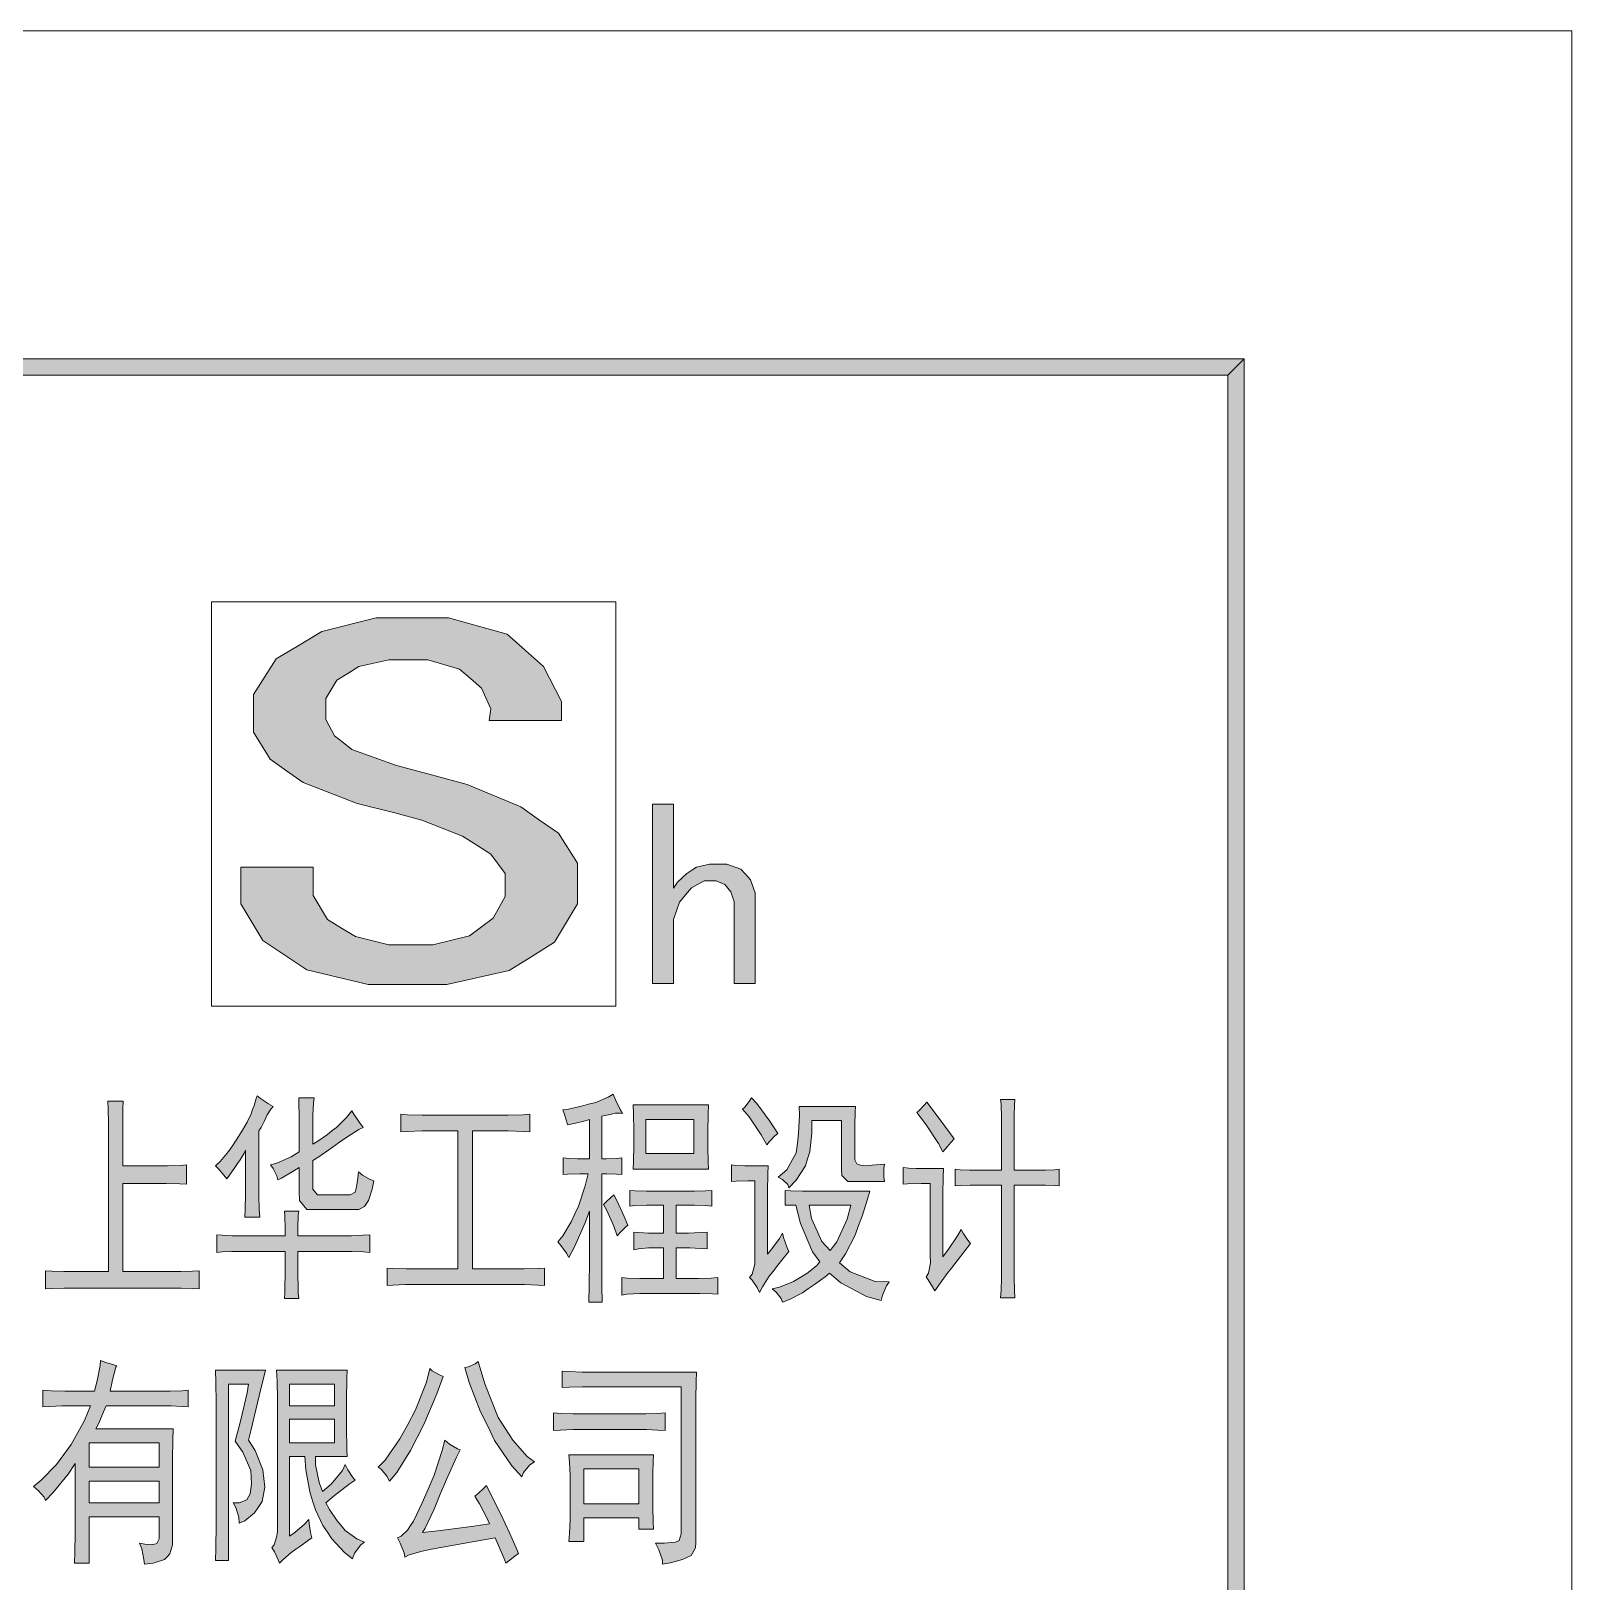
# Model space of a CAD drawing. Header units: millimetres. Extents: x 388 to 64525, y 87 to 607.
# Drawn here: x 64478.69 to 64524.56, y 561.09 to 607.22 of the extents above; entities that cross this region are included whole.
import ezdxf

# ---------------------------------------------------------------- set-up
doc = ezdxf.new("R2010")
doc.units = ezdxf.units.MM

msp = doc.modelspace()

# ---------------------------------------------------------------- hatches: boundary and pattern name
h = msp.add_hatch(color=0)
h.dxf.hatch_style = 2
h.paths.add_polyline_path([(64514.798, 597.464), (64514.314, 596.98), (64125.782, 596.98), (64125.302, 597.464)])
h = msp.add_hatch(color=0)
h.dxf.hatch_style = 2
h.paths.add_polyline_path([(64514.798, 319.942), (64514.314, 320.426), (64514.314, 596.98), (64514.798, 597.464)])
h = msp.add_hatch(color=0)
h.dxf.hatch_style = 2
h.paths.add_polyline_path([(64494.956, 581.96), (64494.956, 581.24), (64494.275, 580.104), (64493.598, 579.681), (64492.921, 579.262), (64491.072, 578.839), (64489.9, 578.839), (64488.732, 578.839), (64486.908, 579.276), (64486.253, 579.714), (64485.597, 580.151), (64484.941, 581.24), (64484.941, 581.896), (64484.941, 582.333), (64487.095, 582.333), (64487.095, 581.96), (64487.095, 581.491), (64487.514, 580.774), (64487.937, 580.523), (64488.356, 580.273), (64489.341, 580.025), (64489.9, 580.025), (64490.649, 580.025), (64491.749, 580.29), (64492.1, 580.556), (64492.451, 580.821), (64492.802, 581.459), (64492.802, 581.835), (64492.802, 582.146), (64492.379, 582.723), (64491.96, 582.988), (64491.537, 583.254), (64490.323, 583.737), (64489.527, 583.956), (64488.402, 584.235), (64486.79, 584.859), (64486.299, 585.203), (64485.808, 585.547), (64485.317, 586.356), (64485.317, 586.826), (64485.317, 587.478), (64485.995, 588.538), (64486.672, 588.947), (64487.353, 589.352), (64488.965, 589.757), (64489.9, 589.757), (64491.118, 589.757), (64492.87, 589.273), (64493.411, 588.789), (64493.949, 588.306), (64494.486, 587.263), (64494.486, 586.7), (64492.333, 586.7), (64492.379, 587.044), (64492.1, 587.668), (64491.774, 587.947), (64491.444, 588.227), (64490.509, 588.51), (64489.9, 588.51), (64489.341, 588.51), (64488.449, 588.306), (64488.123, 588.105), (64487.797, 587.901), (64487.467, 587.356), (64487.467, 587.012), (64487.467, 586.733), (64487.725, 586.249), (64487.983, 586.045), (64488.241, 585.84), (64489.574, 585.36), (64490.649, 585.077), (64491.677, 584.798), (64493.268, 584.128), (64493.831, 583.737), (64494.393, 583.347), (64494.956, 582.458)])
h = msp.add_hatch(color=0)
h.dxf.hatch_style = 2
h.paths.add_polyline_path([(64500.248, 578.875), (64499.621, 578.875), (64499.621, 581.118), (64499.621, 581.308), (64499.527, 581.602), (64499.434, 581.713), (64499.341, 581.82), (64499.09, 581.931), (64498.936, 581.931), (64498.732, 581.931), (64498.352, 581.72), (64498.173, 581.509), (64497.994, 581.297), (64497.815, 580.778), (64497.815, 580.466), (64497.815, 578.875), (64497.188, 578.875), (64497.188, 584.207), (64497.815, 584.207), (64497.815, 581.713), (64497.937, 581.885), (64498.213, 582.15), (64498.359, 582.243), (64498.506, 582.336), (64498.89, 582.429), (64499.123, 582.429), (64499.402, 582.429), (64499.825, 582.272), (64499.965, 582.118), (64500.104, 581.96), (64500.248, 581.573), (64500.248, 581.337)])
h = msp.add_hatch(color=0)
h.dxf.hatch_style = 2
h.paths.add_polyline_path([(64481.441, 575.367), (64481.43, 575.149), (64481.423, 574.733), (64481.423, 574.536), (64481.423, 573.447), (64482.562, 573.447), (64482.759, 573.447), (64483.139, 573.458), (64483.322, 573.472), (64483.322, 572.899), (64483.121, 572.913), (64482.72, 572.924), (64482.523, 572.924), (64481.423, 572.924), (64481.423, 570.301), (64482.999, 570.301), (64483.15, 570.301), (64483.501, 570.312), (64483.702, 570.326), (64483.702, 569.782), (64483.512, 569.792), (64483.161, 569.807), (64482.999, 569.807), (64479.843, 569.807), (64479.681, 569.807), (64479.323, 569.792), (64479.123, 569.782), (64479.123, 570.326), (64479.312, 570.312), (64479.671, 570.301), (64479.843, 570.301), (64481, 570.301), (64481, 574.511), (64481, 574.705), (64480.993, 575.135), (64480.982, 575.367)])
h = msp.add_hatch(color=0)
h.dxf.hatch_style = 2
h.paths.add_polyline_path([(64485.901, 575.213), (64485.83, 575.135), (64485.719, 574.966), (64485.679, 574.877), (64485.64, 574.783), (64485.54, 574.59), (64485.479, 574.486), (64485.479, 572.795), (64485.479, 572.587), (64485.489, 572.146), (64485.5, 571.914), (64485.06, 571.914), (64485.07, 572.157), (64485.081, 572.601), (64485.081, 572.795), (64485.081, 573.913), (64485.042, 573.823), (64484.92, 573.623), (64484.841, 573.512), (64484.762, 573.4), (64484.601, 573.171), (64484.522, 573.056), (64484.429, 573.171), (64484.261, 573.368), (64484.182, 573.447), (64484.321, 573.576), (64484.576, 573.873), (64484.69, 574.042), (64484.805, 574.214), (64484.991, 574.504), (64485.06, 574.629), (64485.131, 574.751), (64485.246, 574.998), (64485.289, 575.12), (64485.335, 575.246), (64485.4, 575.446), (64485.421, 575.525), (64485.522, 575.446), (64485.762, 575.292)])
h = msp.add_hatch(color=0)
h.dxf.hatch_style = 2
h.paths.add_polyline_path([(64487.12, 575.471), (64487.098, 575.317), (64487.08, 574.941), (64487.08, 574.719), (64487.08, 574.096), (64487.231, 574.185), (64487.514, 574.382), (64487.65, 574.486), (64487.786, 574.59), (64488.08, 574.887), (64488.241, 575.084), (64488.298, 574.981), (64488.47, 574.733), (64488.578, 574.59), (64488.449, 574.525), (64488.098, 574.303), (64487.879, 574.146), (64487.661, 573.992), (64487.259, 573.719), (64487.08, 573.601), (64487.08, 572.924), (64487.08, 572.756), (64487.22, 572.587), (64487.36, 572.587), (64488.058, 572.587), (64488.191, 572.587), (64488.338, 572.666), (64488.359, 572.745), (64488.381, 572.82), (64488.42, 573.082), (64488.438, 573.264), (64488.56, 573.171), (64488.789, 573.042), (64488.9, 573.003), (64488.85, 572.756), (64488.739, 572.419), (64488.678, 572.329), (64488.621, 572.236), (64488.449, 572.146), (64488.338, 572.146), (64487.12, 572.146), (64486.908, 572.146), (64486.69, 572.419), (64486.679, 572.691), (64486.679, 573.393), (64486.471, 573.264), (64486.149, 573.082), (64486.041, 573.028), (64486.009, 573.146), (64485.901, 573.368), (64485.819, 573.472), (64486.009, 573.522), (64486.439, 573.719), (64486.679, 573.863), (64486.679, 574.669), (64486.679, 574.912), (64486.668, 575.317), (64486.661, 575.471)])
h = msp.add_hatch(color=0)
h.dxf.hatch_style = 2
h.paths.add_polyline_path([(64494.519, 575.11), (64494.687, 575.135), (64495.074, 575.221), (64495.289, 575.278), (64495.504, 575.335), (64495.869, 575.486), (64496.016, 575.575), (64496.088, 575.407), (64496.228, 575.12), (64496.299, 575.006), (64496.228, 575.016), (64496.084, 575.013), (64496.009, 574.991), (64495.934, 574.973), (64495.769, 574.941), (64495.679, 574.927), (64495.679, 573.655), (64495.819, 573.655), (64496.117, 573.666), (64496.278, 573.68), (64496.278, 573.185), (64496.117, 573.2), (64495.819, 573.211), (64495.679, 573.211), (64495.679, 570.925), (64495.679, 570.638), (64495.687, 569.871), (64495.697, 569.391), (64495.296, 569.391), (64495.307, 569.871), (64495.318, 570.624), (64495.318, 570.9), (64495.318, 572.093), (64495.178, 571.731), (64494.866, 571.039), (64494.698, 570.717), (64494.63, 570.846), (64494.468, 571.079), (64494.379, 571.183), (64494.519, 571.365), (64494.769, 571.781), (64494.877, 572.017), (64494.988, 572.25), (64495.189, 572.849), (64495.278, 573.211), (64495.027, 573.211), (64494.658, 573.2), (64494.536, 573.185), (64494.536, 573.68), (64494.708, 573.666), (64494.959, 573.655), (64495.038, 573.655), (64495.318, 573.655), (64495.318, 574.823), (64495.189, 574.783), (64494.859, 574.705), (64494.658, 574.669), (64494.63, 574.783), (64494.558, 575.006)])
h = msp.add_hatch(color=0)
h.dxf.hatch_style = 2
h.paths.add_polyline_path([(64500.137, 575.471), (64500.298, 575.303), (64500.685, 574.773), (64500.918, 574.407), (64500.835, 574.343), (64500.678, 574.174), (64500.595, 574.07), (64500.427, 574.368), (64500.065, 574.902), (64499.875, 575.135), (64499.936, 575.188), (64500.065, 575.357)])
h = msp.add_hatch(color=0)
h.dxf.hatch_style = 2
h.paths.add_polyline_path([(64505.353, 575.342), (64505.486, 575.174), (64505.894, 574.629), (64506.174, 574.25), (64506.084, 574.146), (64505.916, 573.952), (64505.833, 573.863), (64505.704, 574.11), (64505.314, 574.694), (64505.056, 575.031), (64505.124, 575.095), (64505.275, 575.253)])
h = msp.add_hatch(color=0)
h.dxf.hatch_style = 2
h.paths.add_polyline_path([(64507.575, 573.314), (64507.575, 574.615), (64507.575, 574.877), (64507.564, 575.278), (64507.553, 575.421), (64507.976, 575.421), (64507.965, 575.253), (64507.955, 574.952), (64507.955, 574.823), (64507.955, 573.314), (64508.775, 573.314), (64508.893, 573.314), (64509.155, 573.329), (64509.295, 573.343), (64509.295, 572.849), (64509.144, 572.859), (64508.893, 572.874), (64508.793, 572.874), (64507.955, 572.874), (64507.955, 570.273), (64507.955, 570.118), (64507.965, 569.742), (64507.976, 569.52), (64507.553, 569.52), (64507.564, 569.742), (64507.575, 570.104), (64507.575, 570.247), (64507.575, 572.874), (64506.794, 572.874), (64506.643, 572.874), (64506.346, 572.859), (64506.195, 572.849), (64506.195, 573.343), (64506.346, 573.329), (64506.625, 573.314), (64506.754, 573.314)])
h = msp.add_hatch(color=0)
h.dxf.hatch_style = 2
h.paths.add_polyline_path([(64492.659, 574.952), (64492.899, 574.952), (64493.34, 574.966), (64493.537, 574.981), (64493.537, 574.457), (64493.34, 574.472), (64492.899, 574.486), (64492.659, 574.486), (64491.838, 574.486), (64491.838, 570.376), (64493.139, 570.376), (64493.368, 570.376), (64493.788, 570.391), (64493.977, 570.405), (64493.977, 569.886), (64493.788, 569.896), (64493.379, 569.911), (64493.157, 569.911), (64490.058, 569.911), (64489.839, 569.911), (64489.459, 569.896), (64489.298, 569.886), (64489.298, 570.405), (64489.47, 570.391), (64489.861, 570.376), (64490.079, 570.376), (64491.398, 570.376), (64491.398, 574.486), (64490.599, 574.486), (64490.337, 574.486), (64489.889, 574.472), (64489.699, 574.457), (64489.699, 574.981), (64489.889, 574.966), (64490.337, 574.952), (64490.599, 574.952)])
h = msp.add_hatch(color=0)
h.paths.add_polyline_path([(64498.857, 575.264), (64498.847, 574.981), (64498.836, 574.457), (64498.836, 574.225), (64498.836, 574.006), (64498.847, 573.562), (64498.857, 573.343), (64496.618, 573.343), (64496.629, 573.587), (64496.636, 574.056), (64496.636, 574.278), (64496.636, 574.497), (64496.629, 574.991), (64496.618, 575.264)])
h.paths.add_polyline_path([(64498.417, 573.809), (64498.417, 574.823), (64496.998, 574.823), (64496.998, 573.809)])
h = msp.add_hatch(color=0)
h.dxf.hatch_style = 2
h.paths.add_polyline_path([(64503.175, 572.978), (64503.007, 572.978), (64502.827, 573.16), (64502.817, 573.343), (64502.817, 574.798), (64501.935, 574.798), (64501.935, 574.432), (64501.871, 573.863), (64501.806, 573.655), (64501.742, 573.447), (64501.466, 573.017), (64501.254, 572.795), (64501.215, 572.888), (64501.057, 573.042), (64500.936, 573.107), (64501.186, 573.329), (64501.469, 573.834), (64501.505, 574.121), (64501.541, 574.407), (64501.566, 574.952), (64501.555, 575.213), (64503.236, 575.213), (64503.225, 575.056), (64503.214, 574.669), (64503.214, 574.432), (64503.214, 573.73), (64503.214, 573.626), (64503.272, 573.504), (64503.325, 573.483), (64503.379, 573.465), (64503.537, 573.451), (64503.637, 573.458), (64503.734, 573.465), (64503.967, 573.483), (64504.096, 573.497), (64504.074, 573.368), (64504.074, 573.107), (64504.096, 572.978)])
h = msp.add_hatch(color=0)
h.dxf.hatch_style = 2
h.paths.add_polyline_path([(64500.635, 573.447), (64500.627, 573.211), (64500.617, 572.691), (64500.617, 572.404), (64500.617, 570.821), (64500.746, 570.975), (64500.968, 571.286), (64501.057, 571.444), (64501.086, 571.315), (64501.186, 571.039), (64501.254, 570.9), (64501.125, 570.742), (64500.885, 570.445), (64500.778, 570.301), (64500.667, 570.158), (64500.466, 569.846), (64500.377, 569.678), (64500.305, 569.821), (64500.158, 570.04), (64500.076, 570.118), (64500.158, 570.222), (64500.237, 570.52), (64500.237, 570.717), (64500.237, 573.003), (64500.026, 573.003), (64499.678, 572.992), (64499.538, 572.978), (64499.538, 573.472), (64499.667, 573.458), (64499.936, 573.447), (64500.076, 573.447)])
h = msp.add_hatch(color=0)
h.dxf.hatch_style = 2
h.paths.add_polyline_path([(64505.855, 573.368), (64505.844, 573.121), (64505.833, 572.601), (64505.833, 572.329), (64505.833, 570.742), (64506.005, 570.964), (64506.274, 571.365), (64506.375, 571.548), (64506.435, 571.444), (64506.575, 571.236), (64506.654, 571.132), (64506.095, 570.405), (64505.966, 570.237), (64505.715, 569.896), (64505.593, 569.728), (64505.525, 569.846), (64505.396, 570.054), (64505.335, 570.144), (64505.404, 570.247), (64505.464, 570.559), (64505.454, 570.767), (64505.454, 572.924), (64505.185, 572.924), (64504.784, 572.913), (64504.655, 572.899), (64504.655, 573.393), (64504.816, 573.379), (64505.034, 573.368), (64505.095, 573.368)])
h = msp.add_hatch(color=0)
h.dxf.hatch_style = 2
h.paths.add_polyline_path([(64496.038, 572.587), (64496.138, 572.394), (64496.346, 571.939), (64496.457, 571.677), (64496.396, 571.627), (64496.238, 571.469), (64496.138, 571.365), (64496.038, 571.652), (64495.837, 572.121), (64495.737, 572.3), (64495.798, 572.365), (64495.948, 572.508)])
h = msp.add_hatch(color=0)
h.dxf.hatch_style = 2
h.paths.add_polyline_path([(64498.277, 572.691), (64498.438, 572.691), (64498.775, 572.705), (64498.958, 572.716), (64498.958, 572.25), (64498.775, 572.261), (64498.438, 572.275), (64498.277, 572.275), (64497.897, 572.275), (64497.897, 571.444), (64498.116, 571.444), (64498.266, 571.444), (64498.617, 571.458), (64498.818, 571.469), (64498.818, 570.975), (64498.617, 570.989), (64498.299, 571.003), (64498.177, 571.003), (64497.897, 571.003), (64497.897, 570.093), (64498.377, 570.093), (64498.556, 570.093), (64498.936, 570.104), (64499.137, 570.118), (64499.137, 569.624), (64498.976, 569.638), (64498.596, 569.649), (64498.377, 569.649), (64497.037, 569.649), (64496.819, 569.649), (64496.439, 569.624), (64496.278, 569.599), (64496.278, 570.118), (64496.439, 570.104), (64496.819, 570.093), (64497.037, 570.093), (64497.517, 570.093), (64497.517, 571.003), (64497.238, 571.003), (64497.077, 571.003), (64496.776, 570.975), (64496.636, 570.95), (64496.636, 571.469), (64496.776, 571.458), (64497.077, 571.444), (64497.238, 571.444), (64497.517, 571.444), (64497.517, 572.275), (64497.199, 572.275), (64497.016, 572.275), (64496.679, 572.261), (64496.518, 572.25), (64496.518, 572.716), (64496.679, 572.705), (64497.016, 572.691), (64497.199, 572.691)])
h = msp.add_hatch(color=0)
h.paths.add_polyline_path([(64501.136, 572.716), (64501.297, 572.705), (64501.656, 572.691), (64501.856, 572.691), (64503.655, 572.691), (64503.594, 572.458), (64503.429, 571.946), (64503.325, 571.666), (64503.222, 571.387), (64502.935, 570.831), (64502.756, 570.559), (64503.075, 570.287), (64503.816, 570), (64504.235, 569.989), (64504.157, 569.871), (64504.035, 569.599), (64503.995, 569.441), (64503.565, 569.56), (64502.795, 569.961), (64502.455, 570.247), (64502.326, 570.144), (64502.018, 569.918), (64501.835, 569.792), (64501.656, 569.671), (64501.265, 569.47), (64501.057, 569.391), (64501.018, 569.495), (64500.868, 569.688), (64500.756, 569.782), (64500.975, 569.832), (64501.391, 570), (64501.588, 570.118), (64501.781, 570.237), (64502.075, 570.47), (64502.175, 570.588), (64501.957, 570.885), (64501.595, 571.731), (64501.455, 572.275), (64501.136, 572.275)])
h.paths.add_polyline_path([(64502.476, 570.925), (64502.677, 571.183), (64502.985, 571.86), (64503.096, 572.275), (64501.856, 572.275), (64501.924, 571.874), (64502.236, 571.197)])
h = msp.add_hatch(color=0)
h.dxf.hatch_style = 2
h.paths.add_polyline_path([(64486.26, 571.365), (64486.26, 571.587), (64486.249, 571.949), (64486.238, 572.093), (64486.661, 572.093), (64486.65, 571.978), (64486.64, 571.613), (64486.64, 571.365), (64488.08, 571.365), (64488.23, 571.365), (64488.578, 571.38), (64488.779, 571.39), (64488.779, 570.871), (64488.589, 570.885), (64488.248, 570.9), (64488.098, 570.9), (64486.64, 570.9), (64486.64, 570.366), (64486.65, 569.663), (64486.661, 569.495), (64486.238, 569.495), (64486.249, 569.678), (64486.26, 570.376), (64486.26, 570.9), (64484.802, 570.9), (64484.669, 570.9), (64484.382, 570.885), (64484.221, 570.871), (64484.221, 571.39), (64484.382, 571.38), (64484.68, 571.365), (64484.819, 571.365)])
h = msp.add_hatch(color=0)
h.paths.add_polyline_path([(64478.768, 563.906), (64478.997, 564.088), (64479.449, 564.561), (64479.667, 564.855), (64479.889, 565.149), (64480.287, 565.869), (64480.47, 566.299), (64479.75, 566.299), (64479.61, 566.299), (64479.259, 566.285), (64479.047, 566.27), (64479.047, 566.765), (64479.309, 566.754), (64479.699, 566.74), (64479.828, 566.74), (64480.588, 566.74), (64480.667, 567.051), (64480.756, 567.506), (64480.767, 567.65), (64480.918, 567.596), (64481.158, 567.521), (64481.247, 567.492), (64481.219, 567.453), (64481.118, 567.077), (64481.047, 566.74), (64482.666, 566.74), (64482.838, 566.74), (64483.189, 566.754), (64483.368, 566.765), (64483.368, 566.27), (64483.189, 566.285), (64482.867, 566.299), (64482.727, 566.299), (64480.928, 566.299), (64480.857, 566.127), (64480.71, 565.79), (64480.627, 565.622), (64482.928, 565.622), (64482.917, 565.296), (64482.906, 564.712), (64482.906, 564.45), (64482.906, 562.347), (64482.906, 562.164), (64482.827, 561.899), (64482.748, 561.813), (64482.666, 561.731), (64482.329, 561.62), (64482.068, 561.591), (64482.057, 561.734), (64481.989, 562.046), (64481.928, 562.218), (64482.078, 562.189), (64482.297, 562.179), (64482.369, 562.189), (64482.437, 562.204), (64482.508, 562.347), (64482.508, 562.476), (64482.508, 562.996), (64480.427, 562.996), (64480.427, 561.62), (64479.99, 561.62), (64479.997, 561.942), (64480.008, 562.501), (64480.008, 562.738), (64480.008, 564.583), (64479.8, 564.271), (64479.359, 563.723), (64479.13, 563.49), (64479.09, 563.58), (64478.908, 563.787)])
h.paths.add_polyline_path([(64482.508, 564.479), (64482.508, 565.206), (64480.427, 565.206), (64480.427, 564.479)])
h.paths.add_polyline_path([(64482.508, 563.411), (64482.508, 564.063), (64480.427, 564.063), (64480.427, 563.411)])
h = msp.add_hatch(color=0)
h.dxf.hatch_style = 2
h.paths.add_polyline_path([(64492.007, 567.625), (64492.197, 566.962), (64492.602, 565.959), (64492.817, 565.622), (64493.032, 565.285), (64493.465, 564.791), (64493.684, 564.633), (64493.544, 564.543), (64493.354, 564.321), (64493.304, 564.192), (64493.006, 564.518), (64492.494, 565.271), (64492.286, 565.701), (64492.075, 566.127), (64491.735, 566.998), (64491.606, 567.442), (64491.717, 567.467), (64491.914, 567.557)])
h = msp.add_hatch(color=0)
h.dxf.hatch_style = 2
h.paths.add_polyline_path([(64485.669, 567.363), (64485.486, 566.596), (64485.239, 565.557), (64485.167, 565.285), (64485.368, 564.973), (64485.597, 564.4), (64485.626, 564.139), (64485.658, 563.881), (64485.572, 563.451), (64485.457, 563.282), (64485.343, 563.114), (64485.056, 562.881), (64484.888, 562.813), (64484.877, 562.985), (64484.787, 563.282), (64484.708, 563.411), (64484.888, 563.411), (64485.117, 563.504), (64485.167, 563.594), (64485.217, 563.683), (64485.257, 563.977), (64485.246, 564.178), (64485.239, 564.382), (64484.999, 564.92), (64484.766, 565.256), (64484.927, 565.844), (64485.128, 566.686), (64485.167, 566.948), (64484.569, 566.948), (64484.569, 561.695), (64484.189, 561.695), (64484.196, 562.06), (64484.207, 562.777), (64484.207, 563.125), (64484.207, 566.166), (64484.207, 566.403), (64484.196, 566.998), (64484.189, 567.363)])
h = msp.add_hatch(color=0)
h.paths.add_polyline_path([(64488.105, 567.363), (64488.098, 567.13), (64488.087, 566.478), (64488.087, 566.063), (64488.087, 565.661), (64488.098, 565.023), (64488.105, 564.791), (64487.166, 564.791), (64487.166, 564.543), (64487.267, 564.024), (64487.367, 563.752), (64487.625, 563.97), (64487.965, 564.375), (64488.048, 564.554), (64488.127, 564.4), (64488.277, 564.167), (64488.345, 564.088), (64488.166, 563.97), (64487.725, 563.633), (64487.467, 563.411), (64487.575, 563.218), (64487.808, 562.881), (64487.926, 562.738), (64488.048, 562.594), (64488.395, 562.347), (64488.625, 562.243), (64488.506, 562.164), (64488.327, 561.917), (64488.266, 561.749), (64488.026, 561.942), (64487.65, 562.34), (64487.517, 562.541), (64487.381, 562.741), (64487.163, 563.211), (64487.077, 563.476), (64486.991, 563.744), (64486.876, 564.4), (64486.847, 564.791), (64486.385, 564.791), (64486.385, 562.426), (64486.546, 562.53), (64486.837, 562.777), (64486.966, 562.917), (64486.976, 562.802), (64487.016, 562.53), (64487.048, 562.372), (64486.955, 562.308), (64486.722, 562.139), (64486.575, 562.035), (64486.432, 561.931), (64486.188, 561.724), (64486.088, 561.62), (64486.048, 561.724), (64485.937, 561.956), (64485.866, 562.085), (64485.927, 562.164), (64486.005, 562.397), (64486.027, 562.555), (64486.027, 566.22), (64486.027, 566.478), (64486.016, 567.051), (64486.005, 567.363)])
h.paths.add_polyline_path([(64487.725, 565.206), (64487.725, 565.908), (64486.385, 565.908), (64486.385, 565.206)])
h.paths.add_polyline_path([(64487.725, 566.299), (64487.725, 566.948), (64486.385, 566.948), (64486.385, 566.299)])
h = msp.add_hatch(color=0)
h.dxf.hatch_style = 2
h.paths.add_polyline_path([(64490.964, 567.18), (64490.774, 566.661), (64490.387, 565.751), (64490.187, 565.36), (64489.986, 564.973), (64489.578, 564.321), (64489.366, 564.063), (64489.287, 564.207), (64489.115, 564.414), (64489.026, 564.479), (64489.237, 564.687), (64489.674, 565.321), (64489.907, 565.751), (64490.137, 566.181), (64490.466, 567.012), (64490.567, 567.413), (64490.635, 567.349), (64490.835, 567.234)])
h = msp.add_hatch(color=0)
h.dxf.hatch_style = 2
h.paths.add_polyline_path([(64498.503, 567.309), (64498.492, 567.026), (64498.485, 566.518), (64498.485, 566.299), (64498.485, 562.243), (64498.474, 562.075), (64498.338, 561.845), (64498.213, 561.788), (64498.087, 561.731), (64497.725, 561.63), (64497.485, 561.591), (64497.485, 561.709), (64497.385, 562.021), (64497.285, 562.218), (64497.543, 562.218), (64497.865, 562.243), (64497.922, 562.268), (64497.983, 562.293), (64498.044, 562.49), (64498.044, 562.659), (64498.044, 566.869), (64495.285, 566.869), (64495.106, 566.869), (64494.716, 566.858), (64494.504, 566.844), (64494.504, 567.338), (64494.716, 567.324), (64495.095, 567.309), (64495.264, 567.309)])
h = msp.add_hatch(color=0)
h.dxf.hatch_style = 2
h.paths.add_polyline_path([(64496.865, 566.063), (64496.994, 566.063), (64497.345, 566.077), (64497.564, 566.091), (64497.564, 565.568), (64497.353, 565.582), (64497.012, 565.597), (64496.883, 565.597), (64495.024, 565.597), (64494.834, 565.597), (64494.443, 565.582), (64494.246, 565.568), (64494.246, 566.091), (64494.443, 566.077), (64494.834, 566.063), (64495.024, 566.063)])
h = msp.add_hatch(color=0)
h.dxf.hatch_style = 2
h.paths.add_polyline_path([(64492.344, 562.788), (64492.265, 562.97), (64492.046, 563.386), (64491.907, 563.619), (64492.007, 563.698), (64492.175, 563.855), (64492.247, 563.931), (64492.394, 563.648), (64492.673, 563.082), (64492.806, 562.802), (64492.935, 562.523), (64493.135, 562.075), (64493.204, 561.903), (64493.096, 561.827), (64492.906, 561.684), (64492.824, 561.62), (64492.766, 561.774), (64492.605, 562.15), (64492.505, 562.372), (64491.835, 562.254), (64490.889, 562.085), (64490.617, 562.035), (64490.341, 561.982), (64489.947, 561.867), (64489.825, 561.799), (64489.796, 561.931), (64489.685, 562.218), (64489.606, 562.372), (64489.707, 562.426), (64489.896, 562.605), (64489.986, 562.738), (64490.076, 562.867), (64490.341, 563.411), (64490.516, 563.827), (64490.692, 564.242), (64490.936, 564.973), (64491.007, 565.285), (64491.154, 565.167), (64491.387, 565.023), (64491.466, 564.998), (64491.355, 564.776), (64491.061, 564.113), (64490.875, 563.673), (64490.692, 563.228), (64490.427, 562.659), (64490.344, 562.53), (64490.807, 562.58), (64491.806, 562.709)])
h = msp.add_hatch(color=0)
h.paths.add_polyline_path([(64497.224, 564.841), (64497.213, 564.662), (64497.202, 564.271), (64497.202, 564.063), (64497.202, 563.49), (64497.202, 563.282), (64497.213, 562.852), (64497.224, 562.634), (64496.783, 562.634), (64496.783, 562.97), (64495.146, 562.97), (64495.146, 562.268), (64494.705, 562.268), (64494.723, 562.501), (64494.744, 562.917), (64494.744, 563.099), (64494.744, 564.063), (64494.744, 564.232), (64494.723, 564.622), (64494.705, 564.841)])
h.paths.add_polyline_path([(64496.783, 563.386), (64496.783, 564.425), (64495.146, 564.425), (64495.146, 563.386)])

# ---------------------------------------------------------------- linework, layer by layer
at = {"color": 0, "lineweight": 0}
for points in [[(64103.998, 310.182), (64103.998, 607.224), (64524.558, 607.224), (64524.558, 310.182)], [(64514.798, 597.464), (64514.314, 596.98), (64125.782, 596.98), (64125.302, 597.464)], [(64514.798, 319.942), (64514.314, 320.426), (64514.314, 596.98), (64514.798, 597.464)], [(64484.067, 590.233), (64496.099, 590.233), (64496.099, 578.202), (64484.067, 578.202)], [(64494.956, 581.96), (64494.956, 581.24), (64494.275, 580.104), (64493.598, 579.681), (64492.921, 579.262), (64491.072, 578.839), (64489.9, 578.839), (64488.732, 578.839), (64486.908, 579.276), (64486.253, 579.714), (64485.597, 580.151), (64484.941, 581.24), (64484.941, 581.896), (64484.941, 582.333), (64487.095, 582.333), (64487.095, 581.96), (64487.095, 581.491), (64487.514, 580.774), (64487.937, 580.523), (64488.356, 580.273), (64489.341, 580.025), (64489.9, 580.025), (64490.649, 580.025), (64491.749, 580.29), (64492.1, 580.556), (64492.451, 580.821), (64492.802, 581.459), (64492.802, 581.835), (64492.802, 582.146), (64492.379, 582.723), (64491.96, 582.988), (64491.537, 583.254), (64490.323, 583.737), (64489.527, 583.956), (64488.402, 584.235), (64486.79, 584.859), (64486.299, 585.203), (64485.808, 585.547), (64485.317, 586.356), (64485.317, 586.826), (64485.317, 587.478), (64485.995, 588.538), (64486.672, 588.947), (64487.353, 589.352), (64488.965, 589.757), (64489.9, 589.757), (64491.118, 589.757), (64492.87, 589.273), (64493.411, 588.789), (64493.949, 588.306), (64494.486, 587.263), (64494.486, 586.7), (64492.333, 586.7), (64492.379, 587.044), (64492.1, 587.668), (64491.774, 587.947), (64491.444, 588.227), (64490.509, 588.51), (64489.9, 588.51), (64489.341, 588.51), (64488.449, 588.306), (64488.123, 588.105), (64487.797, 587.901), (64487.467, 587.356), (64487.467, 587.012), (64487.467, 586.733), (64487.725, 586.249), (64487.983, 586.045), (64488.241, 585.84), (64489.574, 585.36), (64490.649, 585.077), (64491.677, 584.798), (64493.268, 584.128), (64493.831, 583.737), (64494.393, 583.347), (64494.956, 582.458)], [(64500.248, 578.875), (64499.621, 578.875), (64499.621, 581.118), (64499.621, 581.308), (64499.527, 581.602), (64499.434, 581.713), (64499.341, 581.82), (64499.09, 581.931), (64498.936, 581.931), (64498.732, 581.931), (64498.352, 581.72), (64498.173, 581.509), (64497.994, 581.297), (64497.815, 580.778), (64497.815, 580.466), (64497.815, 578.875), (64497.188, 578.875), (64497.188, 584.207), (64497.815, 584.207), (64497.815, 581.713), (64497.937, 581.885), (64498.213, 582.15), (64498.359, 582.243), (64498.506, 582.336), (64498.89, 582.429), (64499.123, 582.429), (64499.402, 582.429), (64499.825, 582.272), (64499.965, 582.118), (64500.104, 581.96), (64500.248, 581.573), (64500.248, 581.337)], [(64481.441, 575.367), (64481.43, 575.149), (64481.423, 574.733), (64481.423, 574.536), (64481.423, 573.447), (64482.562, 573.447), (64482.759, 573.447), (64483.139, 573.458), (64483.322, 573.472), (64483.322, 572.899), (64483.121, 572.913), (64482.72, 572.924), (64482.523, 572.924), (64481.423, 572.924), (64481.423, 570.301), (64482.999, 570.301), (64483.15, 570.301), (64483.501, 570.312), (64483.702, 570.326), (64483.702, 569.782), (64483.512, 569.792), (64483.161, 569.807), (64482.999, 569.807), (64479.843, 569.807), (64479.681, 569.807), (64479.323, 569.792), (64479.123, 569.782), (64479.123, 570.326), (64479.312, 570.312), (64479.671, 570.301), (64479.843, 570.301), (64481, 570.301), (64481, 574.511), (64481, 574.705), (64480.993, 575.135), (64480.982, 575.367)], [(64485.901, 575.213), (64485.83, 575.135), (64485.719, 574.966), (64485.679, 574.877), (64485.64, 574.783), (64485.54, 574.59), (64485.479, 574.486), (64485.479, 572.795), (64485.479, 572.587), (64485.489, 572.146), (64485.5, 571.914), (64485.06, 571.914), (64485.07, 572.157), (64485.081, 572.601), (64485.081, 572.795), (64485.081, 573.913), (64485.042, 573.823), (64484.92, 573.623), (64484.841, 573.512), (64484.762, 573.4), (64484.601, 573.171), (64484.522, 573.056), (64484.429, 573.171), (64484.261, 573.368), (64484.182, 573.447), (64484.321, 573.576), (64484.576, 573.873), (64484.69, 574.042), (64484.805, 574.214), (64484.991, 574.504), (64485.06, 574.629), (64485.131, 574.751), (64485.246, 574.998), (64485.289, 575.12), (64485.335, 575.246), (64485.4, 575.446), (64485.421, 575.525), (64485.522, 575.446), (64485.762, 575.292)], [(64487.12, 575.471), (64487.098, 575.317), (64487.08, 574.941), (64487.08, 574.719), (64487.08, 574.096), (64487.231, 574.185), (64487.514, 574.382), (64487.65, 574.486), (64487.786, 574.59), (64488.08, 574.887), (64488.241, 575.084), (64488.298, 574.981), (64488.47, 574.733), (64488.578, 574.59), (64488.449, 574.525), (64488.098, 574.303), (64487.879, 574.146), (64487.661, 573.992), (64487.259, 573.719), (64487.08, 573.601), (64487.08, 572.924), (64487.08, 572.756), (64487.22, 572.587), (64487.36, 572.587), (64488.058, 572.587), (64488.191, 572.587), (64488.338, 572.666), (64488.359, 572.745), (64488.381, 572.82), (64488.42, 573.082), (64488.438, 573.264), (64488.56, 573.171), (64488.789, 573.042), (64488.9, 573.003), (64488.85, 572.756), (64488.739, 572.419), (64488.678, 572.329), (64488.621, 572.236), (64488.449, 572.146), (64488.338, 572.146), (64487.12, 572.146), (64486.908, 572.146), (64486.69, 572.419), (64486.679, 572.691), (64486.679, 573.393), (64486.471, 573.264), (64486.149, 573.082), (64486.041, 573.028), (64486.009, 573.146), (64485.901, 573.368), (64485.819, 573.472), (64486.009, 573.522), (64486.439, 573.719), (64486.679, 573.863), (64486.679, 574.669), (64486.679, 574.912), (64486.668, 575.317), (64486.661, 575.471)], [(64494.519, 575.11), (64494.687, 575.135), (64495.074, 575.221), (64495.289, 575.278), (64495.504, 575.335), (64495.869, 575.486), (64496.016, 575.575), (64496.088, 575.407), (64496.228, 575.12), (64496.299, 575.006), (64496.228, 575.016), (64496.084, 575.013), (64496.009, 574.991), (64495.934, 574.973), (64495.769, 574.941), (64495.679, 574.927), (64495.679, 573.655), (64495.819, 573.655), (64496.117, 573.666), (64496.278, 573.68), (64496.278, 573.185), (64496.117, 573.2), (64495.819, 573.211), (64495.679, 573.211), (64495.679, 570.925), (64495.679, 570.638), (64495.687, 569.871), (64495.697, 569.391), (64495.296, 569.391), (64495.307, 569.871), (64495.318, 570.624), (64495.318, 570.9), (64495.318, 572.093), (64495.178, 571.731), (64494.866, 571.039), (64494.698, 570.717), (64494.63, 570.846), (64494.468, 571.079), (64494.379, 571.183), (64494.519, 571.365), (64494.769, 571.781), (64494.877, 572.017), (64494.988, 572.25), (64495.189, 572.849), (64495.278, 573.211), (64495.027, 573.211), (64494.658, 573.2), (64494.536, 573.185), (64494.536, 573.68), (64494.708, 573.666), (64494.959, 573.655), (64495.038, 573.655), (64495.318, 573.655), (64495.318, 574.823), (64495.189, 574.783), (64494.859, 574.705), (64494.658, 574.669), (64494.63, 574.783), (64494.558, 575.006)], [(64500.137, 575.471), (64500.298, 575.303), (64500.685, 574.773), (64500.918, 574.407), (64500.835, 574.343), (64500.678, 574.174), (64500.595, 574.07), (64500.427, 574.368), (64500.065, 574.902), (64499.875, 575.135), (64499.936, 575.188), (64500.065, 575.357)], [(64505.353, 575.342), (64505.486, 575.174), (64505.894, 574.629), (64506.174, 574.25), (64506.084, 574.146), (64505.916, 573.952), (64505.833, 573.863), (64505.704, 574.11), (64505.314, 574.694), (64505.056, 575.031), (64505.124, 575.095), (64505.275, 575.253)], [(64507.575, 573.314), (64507.575, 574.615), (64507.575, 574.877), (64507.564, 575.278), (64507.553, 575.421), (64507.976, 575.421), (64507.965, 575.253), (64507.955, 574.952), (64507.955, 574.823), (64507.955, 573.314), (64508.775, 573.314), (64508.893, 573.314), (64509.155, 573.329), (64509.295, 573.343), (64509.295, 572.849), (64509.144, 572.859), (64508.893, 572.874), (64508.793, 572.874), (64507.955, 572.874), (64507.955, 570.273), (64507.955, 570.118), (64507.965, 569.742), (64507.976, 569.52), (64507.553, 569.52), (64507.564, 569.742), (64507.575, 570.104), (64507.575, 570.247), (64507.575, 572.874), (64506.794, 572.874), (64506.643, 572.874), (64506.346, 572.859), (64506.195, 572.849), (64506.195, 573.343), (64506.346, 573.329), (64506.625, 573.314), (64506.754, 573.314)], [(64492.659, 574.952), (64492.899, 574.952), (64493.34, 574.966), (64493.537, 574.981), (64493.537, 574.457), (64493.34, 574.472), (64492.899, 574.486), (64492.659, 574.486), (64491.838, 574.486), (64491.838, 570.376), (64493.139, 570.376), (64493.368, 570.376), (64493.788, 570.391), (64493.977, 570.405), (64493.977, 569.886), (64493.788, 569.896), (64493.379, 569.911), (64493.157, 569.911), (64490.058, 569.911), (64489.839, 569.911), (64489.459, 569.896), (64489.298, 569.886), (64489.298, 570.405), (64489.47, 570.391), (64489.861, 570.376), (64490.079, 570.376), (64491.398, 570.376), (64491.398, 574.486), (64490.599, 574.486), (64490.337, 574.486), (64489.889, 574.472), (64489.699, 574.457), (64489.699, 574.981), (64489.889, 574.966), (64490.337, 574.952), (64490.599, 574.952)], [(64498.857, 575.264), (64498.847, 574.981), (64498.836, 574.457), (64498.836, 574.225), (64498.836, 574.006), (64498.847, 573.562), (64498.857, 573.343), (64496.618, 573.343), (64496.629, 573.587), (64496.636, 574.056), (64496.636, 574.278), (64496.636, 574.497), (64496.629, 574.991), (64496.618, 575.264)], [(64503.175, 572.978), (64503.007, 572.978), (64502.827, 573.16), (64502.817, 573.343), (64502.817, 574.798), (64501.935, 574.798), (64501.935, 574.432), (64501.871, 573.863), (64501.806, 573.655), (64501.742, 573.447), (64501.466, 573.017), (64501.254, 572.795), (64501.215, 572.888), (64501.057, 573.042), (64500.936, 573.107), (64501.186, 573.329), (64501.469, 573.834), (64501.505, 574.121), (64501.541, 574.407), (64501.566, 574.952), (64501.555, 575.213), (64503.236, 575.213), (64503.225, 575.056), (64503.214, 574.669), (64503.214, 574.432), (64503.214, 573.73), (64503.214, 573.626), (64503.272, 573.504), (64503.325, 573.483), (64503.379, 573.465), (64503.537, 573.451), (64503.637, 573.458), (64503.734, 573.465), (64503.967, 573.483), (64504.096, 573.497), (64504.074, 573.368), (64504.074, 573.107), (64504.096, 572.978)], [(64498.417, 573.809), (64498.417, 574.823), (64496.998, 574.823), (64496.998, 573.809)], [(64500.635, 573.447), (64500.627, 573.211), (64500.617, 572.691), (64500.617, 572.404), (64500.617, 570.821), (64500.746, 570.975), (64500.968, 571.286), (64501.057, 571.444), (64501.086, 571.315), (64501.186, 571.039), (64501.254, 570.9), (64501.125, 570.742), (64500.885, 570.445), (64500.778, 570.301), (64500.667, 570.158), (64500.466, 569.846), (64500.377, 569.678), (64500.305, 569.821), (64500.158, 570.04), (64500.076, 570.118), (64500.158, 570.222), (64500.237, 570.52), (64500.237, 570.717), (64500.237, 573.003), (64500.026, 573.003), (64499.678, 572.992), (64499.538, 572.978), (64499.538, 573.472), (64499.667, 573.458), (64499.936, 573.447), (64500.076, 573.447)], [(64505.855, 573.368), (64505.844, 573.121), (64505.833, 572.601), (64505.833, 572.329), (64505.833, 570.742), (64506.005, 570.964), (64506.274, 571.365), (64506.375, 571.548), (64506.435, 571.444), (64506.575, 571.236), (64506.654, 571.132), (64506.095, 570.405), (64505.966, 570.237), (64505.715, 569.896), (64505.593, 569.728), (64505.525, 569.846), (64505.396, 570.054), (64505.335, 570.144), (64505.404, 570.247), (64505.464, 570.559), (64505.454, 570.767), (64505.454, 572.924), (64505.185, 572.924), (64504.784, 572.913), (64504.655, 572.899), (64504.655, 573.393), (64504.816, 573.379), (64505.034, 573.368), (64505.095, 573.368)], [(64496.038, 572.587), (64496.138, 572.394), (64496.346, 571.939), (64496.457, 571.677), (64496.396, 571.627), (64496.238, 571.469), (64496.138, 571.365), (64496.038, 571.652), (64495.837, 572.121), (64495.737, 572.3), (64495.798, 572.365), (64495.948, 572.508)], [(64498.277, 572.691), (64498.438, 572.691), (64498.775, 572.705), (64498.958, 572.716), (64498.958, 572.25), (64498.775, 572.261), (64498.438, 572.275), (64498.277, 572.275), (64497.897, 572.275), (64497.897, 571.444), (64498.116, 571.444), (64498.266, 571.444), (64498.617, 571.458), (64498.818, 571.469), (64498.818, 570.975), (64498.617, 570.989), (64498.299, 571.003), (64498.177, 571.003), (64497.897, 571.003), (64497.897, 570.093), (64498.377, 570.093), (64498.556, 570.093), (64498.936, 570.104), (64499.137, 570.118), (64499.137, 569.624), (64498.976, 569.638), (64498.596, 569.649), (64498.377, 569.649), (64497.037, 569.649), (64496.819, 569.649), (64496.439, 569.624), (64496.278, 569.599), (64496.278, 570.118), (64496.439, 570.104), (64496.819, 570.093), (64497.037, 570.093), (64497.517, 570.093), (64497.517, 571.003), (64497.238, 571.003), (64497.077, 571.003), (64496.776, 570.975), (64496.636, 570.95), (64496.636, 571.469), (64496.776, 571.458), (64497.077, 571.444), (64497.238, 571.444), (64497.517, 571.444), (64497.517, 572.275), (64497.199, 572.275), (64497.016, 572.275), (64496.679, 572.261), (64496.518, 572.25), (64496.518, 572.716), (64496.679, 572.705), (64497.016, 572.691), (64497.199, 572.691)], [(64501.136, 572.716), (64501.297, 572.705), (64501.656, 572.691), (64501.856, 572.691), (64503.655, 572.691), (64503.594, 572.458), (64503.429, 571.946), (64503.325, 571.666), (64503.222, 571.387), (64502.935, 570.831), (64502.756, 570.559), (64503.075, 570.287), (64503.816, 570), (64504.235, 569.989), (64504.157, 569.871), (64504.035, 569.599), (64503.995, 569.441), (64503.565, 569.56), (64502.795, 569.961), (64502.455, 570.247), (64502.326, 570.144), (64502.018, 569.918), (64501.835, 569.792), (64501.656, 569.671), (64501.265, 569.47), (64501.057, 569.391), (64501.018, 569.495), (64500.868, 569.688), (64500.756, 569.782), (64500.975, 569.832), (64501.391, 570), (64501.588, 570.118), (64501.781, 570.237), (64502.075, 570.47), (64502.175, 570.588), (64501.957, 570.885), (64501.595, 571.731), (64501.455, 572.275), (64501.136, 572.275)], [(64486.26, 571.365), (64486.26, 571.587), (64486.249, 571.949), (64486.238, 572.093), (64486.661, 572.093), (64486.65, 571.978), (64486.64, 571.613), (64486.64, 571.365), (64488.08, 571.365), (64488.23, 571.365), (64488.578, 571.38), (64488.779, 571.39), (64488.779, 570.871), (64488.589, 570.885), (64488.248, 570.9), (64488.098, 570.9), (64486.64, 570.9), (64486.64, 570.366), (64486.65, 569.663), (64486.661, 569.495), (64486.238, 569.495), (64486.249, 569.678), (64486.26, 570.376), (64486.26, 570.9), (64484.802, 570.9), (64484.669, 570.9), (64484.382, 570.885), (64484.221, 570.871), (64484.221, 571.39), (64484.382, 571.38), (64484.68, 571.365), (64484.819, 571.365)], [(64502.476, 570.925), (64502.677, 571.183), (64502.985, 571.86), (64503.096, 572.275), (64501.856, 572.275), (64501.924, 571.874), (64502.236, 571.197)], [(64478.768, 563.906), (64478.997, 564.088), (64479.449, 564.561), (64479.667, 564.855), (64479.889, 565.149), (64480.287, 565.869), (64480.47, 566.299), (64479.75, 566.299), (64479.61, 566.299), (64479.259, 566.285), (64479.047, 566.27), (64479.047, 566.765), (64479.309, 566.754), (64479.699, 566.74), (64479.828, 566.74), (64480.588, 566.74), (64480.667, 567.051), (64480.756, 567.506), (64480.767, 567.65), (64480.918, 567.596), (64481.158, 567.521), (64481.247, 567.492), (64481.219, 567.453), (64481.118, 567.077), (64481.047, 566.74), (64482.666, 566.74), (64482.838, 566.74), (64483.189, 566.754), (64483.368, 566.765), (64483.368, 566.27), (64483.189, 566.285), (64482.867, 566.299), (64482.727, 566.299), (64480.928, 566.299), (64480.857, 566.127), (64480.71, 565.79), (64480.627, 565.622), (64482.928, 565.622), (64482.917, 565.296), (64482.906, 564.712), (64482.906, 564.45), (64482.906, 562.347), (64482.906, 562.164), (64482.827, 561.899), (64482.748, 561.813), (64482.666, 561.731), (64482.329, 561.62), (64482.068, 561.591), (64482.057, 561.734), (64481.989, 562.046), (64481.928, 562.218), (64482.078, 562.189), (64482.297, 562.179), (64482.369, 562.189), (64482.437, 562.204), (64482.508, 562.347), (64482.508, 562.476), (64482.508, 562.996), (64480.427, 562.996), (64480.427, 561.62), (64479.99, 561.62), (64479.997, 561.942), (64480.008, 562.501), (64480.008, 562.738), (64480.008, 564.583), (64479.8, 564.271), (64479.359, 563.723), (64479.13, 563.49), (64479.09, 563.58), (64478.908, 563.787)], [(64492.007, 567.625), (64492.197, 566.962), (64492.602, 565.959), (64492.817, 565.622), (64493.032, 565.285), (64493.465, 564.791), (64493.684, 564.633), (64493.544, 564.543), (64493.354, 564.321), (64493.304, 564.192), (64493.006, 564.518), (64492.494, 565.271), (64492.286, 565.701), (64492.075, 566.127), (64491.735, 566.998), (64491.606, 567.442), (64491.717, 567.467), (64491.914, 567.557)], [(64485.669, 567.363), (64485.486, 566.596), (64485.239, 565.557), (64485.167, 565.285), (64485.368, 564.973), (64485.597, 564.4), (64485.626, 564.139), (64485.658, 563.881), (64485.572, 563.451), (64485.457, 563.282), (64485.343, 563.114), (64485.056, 562.881), (64484.888, 562.813), (64484.877, 562.985), (64484.787, 563.282), (64484.708, 563.411), (64484.888, 563.411), (64485.117, 563.504), (64485.167, 563.594), (64485.217, 563.683), (64485.257, 563.977), (64485.246, 564.178), (64485.239, 564.382), (64484.999, 564.92), (64484.766, 565.256), (64484.927, 565.844), (64485.128, 566.686), (64485.167, 566.948), (64484.569, 566.948), (64484.569, 561.695), (64484.189, 561.695), (64484.196, 562.06), (64484.207, 562.777), (64484.207, 563.125), (64484.207, 566.166), (64484.207, 566.403), (64484.196, 566.998), (64484.189, 567.363)], [(64488.105, 567.363), (64488.098, 567.13), (64488.087, 566.478), (64488.087, 566.063), (64488.087, 565.661), (64488.098, 565.023), (64488.105, 564.791), (64487.166, 564.791), (64487.166, 564.543), (64487.267, 564.024), (64487.367, 563.752), (64487.625, 563.97), (64487.965, 564.375), (64488.048, 564.554), (64488.127, 564.4), (64488.277, 564.167), (64488.345, 564.088), (64488.166, 563.97), (64487.725, 563.633), (64487.467, 563.411), (64487.575, 563.218), (64487.808, 562.881), (64487.926, 562.738), (64488.048, 562.594), (64488.395, 562.347), (64488.625, 562.243), (64488.506, 562.164), (64488.327, 561.917), (64488.266, 561.749), (64488.026, 561.942), (64487.65, 562.34), (64487.517, 562.541), (64487.381, 562.741), (64487.163, 563.211), (64487.077, 563.476), (64486.991, 563.744), (64486.876, 564.4), (64486.847, 564.791), (64486.385, 564.791), (64486.385, 562.426), (64486.546, 562.53), (64486.837, 562.777), (64486.966, 562.917), (64486.976, 562.802), (64487.016, 562.53), (64487.048, 562.372), (64486.955, 562.308), (64486.722, 562.139), (64486.575, 562.035), (64486.432, 561.931), (64486.188, 561.724), (64486.088, 561.62), (64486.048, 561.724), (64485.937, 561.956), (64485.866, 562.085), (64485.927, 562.164), (64486.005, 562.397), (64486.027, 562.555), (64486.027, 566.22), (64486.027, 566.478), (64486.016, 567.051), (64486.005, 567.363)], [(64490.964, 567.18), (64490.774, 566.661), (64490.387, 565.751), (64490.187, 565.36), (64489.986, 564.973), (64489.578, 564.321), (64489.366, 564.063), (64489.287, 564.207), (64489.115, 564.414), (64489.026, 564.479), (64489.237, 564.687), (64489.674, 565.321), (64489.907, 565.751), (64490.137, 566.181), (64490.466, 567.012), (64490.567, 567.413), (64490.635, 567.349), (64490.835, 567.234)], [(64498.503, 567.309), (64498.492, 567.026), (64498.485, 566.518), (64498.485, 566.299), (64498.485, 562.243), (64498.474, 562.075), (64498.338, 561.845), (64498.213, 561.788), (64498.087, 561.731), (64497.725, 561.63), (64497.485, 561.591), (64497.485, 561.709), (64497.385, 562.021), (64497.285, 562.218), (64497.543, 562.218), (64497.865, 562.243), (64497.922, 562.268), (64497.983, 562.293), (64498.044, 562.49), (64498.044, 562.659), (64498.044, 566.869), (64495.285, 566.869), (64495.106, 566.869), (64494.716, 566.858), (64494.504, 566.844), (64494.504, 567.338), (64494.716, 567.324), (64495.095, 567.309), (64495.264, 567.309)], [(64487.725, 566.299), (64487.725, 566.948), (64486.385, 566.948), (64486.385, 566.299)], [(64496.865, 566.063), (64496.994, 566.063), (64497.345, 566.077), (64497.564, 566.091), (64497.564, 565.568), (64497.353, 565.582), (64497.012, 565.597), (64496.883, 565.597), (64495.024, 565.597), (64494.834, 565.597), (64494.443, 565.582), (64494.246, 565.568), (64494.246, 566.091), (64494.443, 566.077), (64494.834, 566.063), (64495.024, 566.063)], [(64487.725, 565.206), (64487.725, 565.908), (64486.385, 565.908), (64486.385, 565.206)], [(64482.508, 564.479), (64482.508, 565.206), (64480.427, 565.206), (64480.427, 564.479)], [(64492.344, 562.788), (64492.265, 562.97), (64492.046, 563.386), (64491.907, 563.619), (64492.007, 563.698), (64492.175, 563.855), (64492.247, 563.931), (64492.394, 563.648), (64492.673, 563.082), (64492.806, 562.802), (64492.935, 562.523), (64493.135, 562.075), (64493.204, 561.903), (64493.096, 561.827), (64492.906, 561.684), (64492.824, 561.62), (64492.766, 561.774), (64492.605, 562.15), (64492.505, 562.372), (64491.835, 562.254), (64490.889, 562.085), (64490.617, 562.035), (64490.341, 561.982), (64489.947, 561.867), (64489.825, 561.799), (64489.796, 561.931), (64489.685, 562.218), (64489.606, 562.372), (64489.707, 562.426), (64489.896, 562.605), (64489.986, 562.738), (64490.076, 562.867), (64490.341, 563.411), (64490.516, 563.827), (64490.692, 564.242), (64490.936, 564.973), (64491.007, 565.285), (64491.154, 565.167), (64491.387, 565.023), (64491.466, 564.998), (64491.355, 564.776), (64491.061, 564.113), (64490.875, 563.673), (64490.692, 563.228), (64490.427, 562.659), (64490.344, 562.53), (64490.807, 562.58), (64491.806, 562.709)], [(64497.224, 564.841), (64497.213, 564.662), (64497.202, 564.271), (64497.202, 564.063), (64497.202, 563.49), (64497.202, 563.282), (64497.213, 562.852), (64497.224, 562.634), (64496.783, 562.634), (64496.783, 562.97), (64495.146, 562.97), (64495.146, 562.268), (64494.705, 562.268), (64494.723, 562.501), (64494.744, 562.917), (64494.744, 563.099), (64494.744, 564.063), (64494.744, 564.232), (64494.723, 564.622), (64494.705, 564.841)], [(64496.783, 563.386), (64496.783, 564.425), (64495.146, 564.425), (64495.146, 563.386)], [(64482.508, 563.411), (64482.508, 564.063), (64480.427, 564.063), (64480.427, 563.411)]]:
    msp.add_lwpolyline(points, close=True, dxfattribs=at)

doc.saveas('drawing.dxf')
